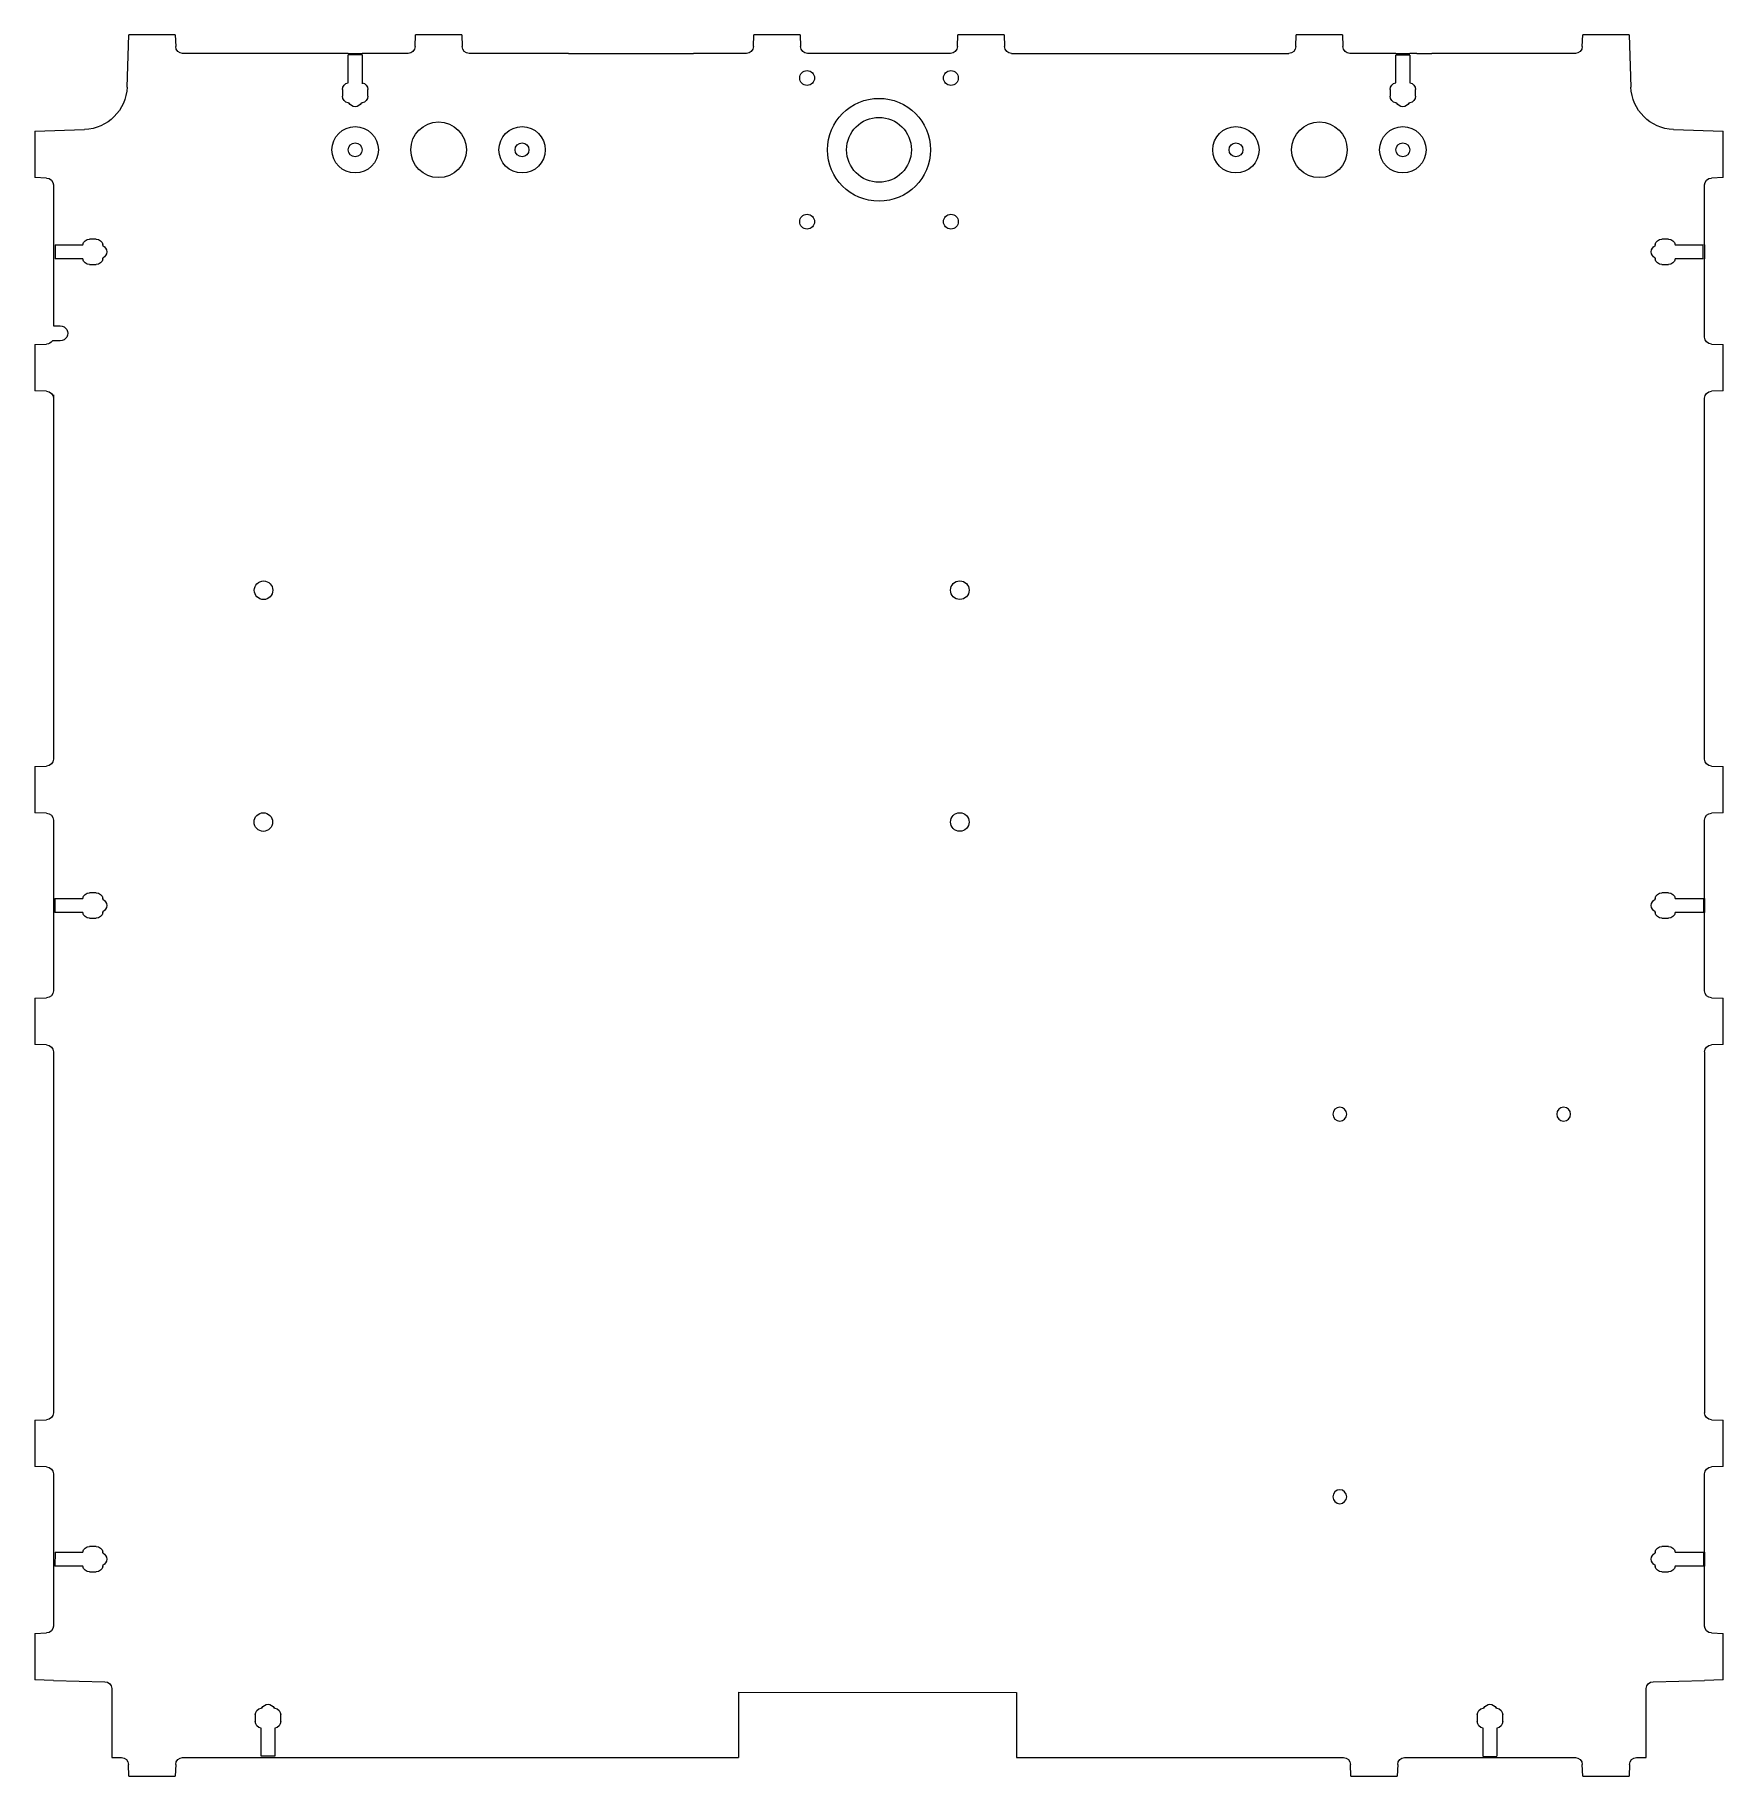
# Model space of a CAD drawing. Header units: millimetres. Extents: x -183 to 181, y -226 to 149.
import ezdxf

# ---------------------------------------------------------------- set-up
doc = ezdxf.new("R2010")
doc.units = ezdxf.units.MM
doc.header["$MEASUREMENT"] = 0
doc.layers.add('Capa 1', color=7, linetype='Continuous')

msp = doc.modelspace()

# ---------------------------------------------------------------- linework, layer by layer
at = {"layer": 'Capa 1', "lineweight": 15}
for points in [[(-163.5501, 138.0013), (-163.5501, 138.0013), (-163.1569, 149.2635), (-163.1569, 149.2635)], [(-153.1569, 149.2635), (-153.1569, 149.2635), (-163.1569, 149.2635), (-163.1569, 149.2635)], [(-153.1569, 149.2635), (-153.1569, 149.2635), (-153.0677, 146.7111), (-153.0677, 146.7111)], [(-151.5686, 145.2635), (-152.3767, 145.2635), (-153.0395, 145.9035), (-153.0677, 146.7111)], [(-101.446, 146.7111), (-101.4742, 145.9035), (-102.137, 145.2635), (-102.9451, 145.2635)], [(-101.446, 146.7111), (-101.446, 146.7111), (-101.3569, 149.2635), (-101.3569, 149.2635)], [(-91.3569, 149.2635), (-91.3569, 149.2635), (-101.3569, 149.2635), (-101.3569, 149.2635)], [(-91.3569, 149.2635), (-91.3569, 149.2635), (-91.2677, 146.7111), (-91.2677, 146.7111)], [(-89.7686, 145.2635), (-90.5767, 145.2635), (-91.2395, 145.9035), (-91.2677, 146.7111)], [(-28.446, 146.7111), (-28.4742, 145.9035), (-29.137, 145.2635), (-29.9451, 145.2635)], [(-28.446, 146.7111), (-28.446, 146.7111), (-28.3569, 149.2635), (-28.3569, 149.2635)], [(-18.3569, 149.2635), (-18.3569, 149.2635), (-28.3569, 149.2635), (-28.3569, 149.2635)], [(-18.3569, 149.2635), (-18.3569, 149.2635), (-18.2677, 146.7111), (-18.2677, 146.7111)], [(-16.7686, 145.2635), (-17.5767, 145.2635), (-18.2395, 145.9035), (-18.2677, 146.7111)], [(15.5539, 146.7111), (15.5257, 145.9035), (14.8629, 145.2635), (14.0548, 145.2635)], [(15.5539, 146.7111), (15.5539, 146.7111), (15.6431, 149.2635), (15.6431, 149.2635)], [(25.6431, 149.2635), (25.6431, 149.2635), (15.6431, 149.2635), (15.6431, 149.2635)], [(25.6431, 149.2635), (25.6431, 149.2635), (25.7322, 146.7111), (25.7322, 146.7111)], [(27.2313, 145.2635), (26.4232, 145.2635), (25.7604, 145.9035), (25.7322, 146.7111)], [(88.5537, 146.7111), (88.5255, 145.9035), (87.8627, 145.2635), (87.0546, 145.2635)], [(88.5537, 146.7111), (88.5537, 146.7111), (88.6429, 149.2635), (88.6429, 149.2635)], [(98.6429, 149.2635), (98.6429, 149.2635), (88.6429, 149.2635), (88.6429, 149.2635)], [(98.6429, 149.2635), (98.6429, 149.2635), (98.732, 146.7111), (98.732, 146.7111)], [(100.2311, 145.2635), (99.423, 145.2635), (98.7602, 145.9035), (98.732, 146.7111)], [(150.3537, 146.7111), (150.3255, 145.9035), (149.6627, 145.2635), (148.8546, 145.2635)], [(150.3537, 146.7111), (150.3537, 146.7111), (150.4429, 149.2635), (150.4429, 149.2635)], [(160.4429, 149.2635), (160.4429, 149.2635), (150.4429, 149.2635), (150.4429, 149.2635)], [(160.4429, 149.2635), (160.4429, 149.2635), (160.8361, 138.0013), (160.8361, 138.0013)], [(-115.8569, 145.2635), (-115.8569, 145.2635), (-151.5686, 145.2635), (-151.5686, 145.2635)], [(-115.8569, 138.9425), (-115.8569, 138.9425), (-115.8569, 144.9621), (-115.8569, 144.9621)], [(-102.9451, 145.2635), (-102.9451, 145.2635), (-112.8569, 145.2635), (-112.8569, 145.2635)], [(-112.8569, 144.9687), (-112.8569, 144.9687), (-112.8569, 138.6938), (-112.8569, 138.6938)], [(-68.3569, 145.2635), (-68.3569, 145.2635), (-89.7686, 145.2635), (-89.7686, 145.2635)], [(-29.9451, 145.2635), (-29.9451, 145.2635), (-41.3569, 145.2635), (-41.3569, 145.2635)], [(14.0548, 145.2635), (14.0548, 145.2635), (-16.7686, 145.2635), (-16.7686, 145.2635)], [(110.1429, 145.2635), (110.1429, 145.2635), (100.2311, 145.2635), (100.2311, 145.2635)], [(110.1429, 138.9425), (110.1429, 138.9425), (110.1429, 144.8894), (110.1429, 144.8894)], [(114.6629, 145.2635), (114.6629, 145.2635), (113.1429, 145.2635), (113.1429, 145.2635)], [(113.1429, 144.8762), (113.1429, 144.8762), (113.1429, 138.9425), (113.1429, 138.9425)], [(148.8546, 145.2635), (148.8546, 145.2635), (117.8629, 145.2635), (117.8629, 145.2635)], [(-163.5501, 138.0013), (-163.7243, 133.0148), (-167.7263, 129.0128), (-172.7128, 128.8386)], [(-117.1069, 137.4635), (-117.1069, 138.1954), (-116.5786, 138.8205), (-115.8569, 138.9425)], [(-117.1069, 137.4635), (-117.1069, 137.4635), (-117.1069, 136.0635), (-117.1069, 136.0635)], [(-115.8569, 134.5844), (-116.5786, 134.7064), (-117.1068, 135.3315), (-117.1068, 136.0634)], [(-112.8568, 138.9425), (-112.1351, 138.8205), (-111.6069, 138.1954), (-111.6069, 137.4635)], [(-111.6069, 136.0635), (-111.6069, 135.3315), (-112.1351, 134.7064), (-112.8568, 134.5844)], [(-111.6069, 136.0635), (-111.6069, 136.0635), (-111.6069, 137.4635), (-111.6069, 137.4635)], [(108.8929, 137.4635), (108.8929, 138.1954), (109.4211, 138.8205), (110.1428, 138.9425)], [(108.8929, 137.4635), (108.8929, 137.4635), (108.8929, 136.0635), (108.8929, 136.0635)], [(110.1428, 134.5844), (109.4211, 134.7064), (108.8929, 135.3315), (108.8929, 136.0634)], [(113.1429, 138.9425), (113.8646, 138.8205), (114.3929, 138.1954), (114.3929, 137.4635)], [(114.3929, 136.0635), (114.3929, 135.3315), (113.8646, 134.7064), (113.1429, 134.5844)], [(114.3929, 136.0635), (114.3929, 136.0635), (114.3929, 137.4635), (114.3929, 137.4635)], [(169.9988, 128.8386), (165.0123, 129.0128), (161.0103, 133.0148), (160.8361, 138.0013)], [(-115.8569, 134.5844), (-115.8569, 134.5844), (-115.6944, 134.5844), (-115.6944, 134.5844)], [(-113.0193, 134.5844), (-113.0193, 134.5844), (-112.8569, 134.5844), (-112.8569, 134.5844)], [(110.1429, 134.5844), (110.1429, 134.5844), (110.3053, 134.5844), (110.3053, 134.5844)], [(112.9804, 134.5844), (112.9804, 134.5844), (113.1429, 134.5844), (113.1429, 134.5844)], [(-183.4569, 128.4635), (-183.4569, 128.4635), (-172.7128, 128.8386), (-172.7128, 128.8386)], [(-183.4569, 128.4635), (-183.4569, 128.4635), (-183.4569, 118.4635), (-183.4569, 118.4635)], [(169.9988, 128.8386), (169.9988, 128.8386), (180.7429, 128.4635), (180.7429, 128.4635)], [(180.7429, 118.4635), (180.7429, 118.4635), (180.7429, 128.4635), (180.7429, 128.4635)], [(-180.9045, 118.3743), (-180.9045, 118.3743), (-183.4569, 118.4635), (-183.4569, 118.4635)], [(-180.9045, 118.3743), (-180.0969, 118.3461), (-179.4569, 117.6833), (-179.4569, 116.8752)], [(-179.4569, 116.8752), (-179.4569, 116.8752), (-179.4569, 103.9635), (-179.4569, 103.9635)], [(176.7428, 116.8752), (176.7428, 117.6833), (177.3829, 118.3461), (178.1905, 118.3743)], [(176.7429, 103.9635), (176.7429, 103.9635), (176.7429, 116.8752), (176.7429, 116.8752)], [(180.7429, 118.4635), (180.7429, 118.4635), (178.1905, 118.3743), (178.1905, 118.3743)], [(-173.1359, 103.9635), (-173.0139, 104.6852), (-172.3888, 105.2134), (-171.6569, 105.2134)], [(-170.2569, 105.2135), (-170.2569, 105.2135), (-171.6569, 105.2135), (-171.6569, 105.2135)], [(-170.2569, 105.2134), (-169.5249, 105.2134), (-168.8998, 104.6852), (-168.7778, 103.9635)], [(166.0638, 103.9635), (166.1858, 104.6852), (166.8109, 105.2134), (167.5429, 105.2134)], [(168.9429, 105.2135), (168.9429, 105.2135), (167.5429, 105.2135), (167.5429, 105.2135)], [(168.9429, 105.2134), (169.6748, 105.2134), (170.2999, 104.6852), (170.4219, 103.9635)], [(-179.089, 103.9635), (-179.089, 103.9635), (-173.1359, 103.9635), (-173.1359, 103.9635)], [(-168.7778, 103.801), (-168.7778, 103.801), (-168.7778, 103.9635), (-168.7778, 103.9635)], [(166.0638, 103.9635), (166.0638, 103.9635), (166.0638, 103.801), (166.0638, 103.801)], [(170.4219, 103.9635), (170.4219, 103.9635), (176.4158, 103.9635), (176.4158, 103.9635)], [(-179.4569, 100.9635), (-179.4569, 100.9635), (-179.4569, 86.4835), (-179.4569, 86.4835)], [(-173.1359, 100.9635), (-173.1359, 100.9635), (-179.089, 100.9635), (-179.089, 100.9635)], [(-171.6569, 99.7135), (-172.3888, 99.7135), (-173.0139, 100.2417), (-173.1359, 100.9634)], [(-171.6569, 99.7135), (-171.6569, 99.7135), (-170.2569, 99.7135), (-170.2569, 99.7135)], [(-168.7778, 100.9634), (-168.8998, 100.2417), (-169.5249, 99.7135), (-170.2569, 99.7135)], [(-168.7778, 100.9635), (-168.7778, 100.9635), (-168.7778, 101.1259), (-168.7778, 101.1259)], [(166.0638, 101.1259), (166.0638, 101.1259), (166.0638, 100.9635), (166.0638, 100.9635)], [(167.5429, 99.7135), (166.8109, 99.7135), (166.1858, 100.2417), (166.0638, 100.9634)], [(167.5429, 99.7135), (167.5429, 99.7135), (168.9429, 99.7135), (168.9429, 99.7135)], [(170.4219, 100.9634), (170.2999, 100.2417), (169.6748, 99.7135), (168.9429, 99.7135)], [(176.4291, 100.9635), (176.4291, 100.9635), (170.4219, 100.9635), (170.4219, 100.9635)], [(176.7429, 84.0517), (176.7429, 84.0517), (176.7429, 100.9635), (176.7429, 100.9635)], [(-179.4569, 86.4835), (-179.4569, 86.4835), (-177.9569, 86.4835), (-177.9569, 86.4835)], [(-179.6685, 83.2835), (-179.9296, 82.8456), (-180.3951, 82.5704), (-180.9045, 82.5526)], [(-177.9569, 83.2835), (-177.9569, 83.2835), (-179.6685, 83.2835), (-179.6685, 83.2835)], [(178.1905, 82.5526), (177.3829, 82.5808), (176.7429, 83.2436), (176.7429, 84.0517)], [(-183.4569, 82.4635), (-183.4569, 82.4635), (-180.9045, 82.5526), (-180.9045, 82.5526)], [(-183.4569, 82.4635), (-183.4569, 82.4635), (-183.4569, 72.4635), (-183.4569, 72.4635)], [(178.1905, 82.5526), (178.1905, 82.5526), (180.7429, 82.4635), (180.7429, 82.4635)], [(180.7429, 72.4635), (180.7429, 72.4635), (180.7429, 82.4635), (180.7429, 82.4635)], [(-180.9045, 72.3743), (-180.9045, 72.3743), (-183.4569, 72.4635), (-183.4569, 72.4635)], [(-180.9045, 72.3743), (-180.0969, 72.3461), (-179.4568, 71.6833), (-179.4568, 70.8752)], [(176.7428, 70.8752), (176.7428, 71.6833), (177.3829, 72.3461), (178.1905, 72.3743)], [(180.7429, 72.4635), (180.7429, 72.4635), (178.1905, 72.3743), (178.1905, 72.3743)], [(-179.4569, -6.948), (-179.4569, -7.7561), (-180.0969, -8.4189), (-180.9045, -8.4471)], [(178.1905, -8.4471), (177.3829, -8.4189), (176.7429, -7.7561), (176.7429, -6.948)], [(-183.4569, -8.5362), (-183.4569, -8.5362), (-180.9045, -8.4471), (-180.9045, -8.4471)], [(-183.4569, -8.5362), (-183.4569, -8.5362), (-183.4569, -18.5362), (-183.4569, -18.5362)], [(178.1905, -8.4471), (178.1905, -8.4471), (180.7429, -8.5362), (180.7429, -8.5362)], [(180.7429, -18.5362), (180.7429, -18.5362), (180.7429, -8.5362), (180.7429, -8.5362)], [(-180.9045, -18.6254), (-180.9045, -18.6254), (-183.4569, -18.5362), (-183.4569, -18.5362)], [(-180.9045, -18.6254), (-180.0969, -18.6536), (-179.4569, -19.3164), (-179.4569, -20.1245)], [(176.7428, -20.1245), (176.7428, -19.3164), (177.3829, -18.6536), (178.1905, -18.6254)], [(180.7429, -18.5362), (180.7429, -18.5362), (178.1905, -18.6254), (178.1905, -18.6254)], [(-179.4569, -20.1245), (-179.4569, -20.1245), (-179.4569, -37.0362), (-179.4569, -37.0362)], [(176.7429, -37.0362), (176.7429, -37.0362), (176.7429, -20.1245), (176.7429, -20.1245)], [(-179.1424, -37.0362), (-179.1424, -37.0362), (-173.1359, -37.0362), (-173.1359, -37.0362)], [(-173.1359, -37.0362), (-173.0139, -36.3145), (-172.3888, -35.7863), (-171.6569, -35.7863)], [(-170.2569, -35.7862), (-170.2569, -35.7862), (-171.6569, -35.7862), (-171.6569, -35.7862)], [(-170.2569, -35.7863), (-169.5249, -35.7863), (-168.8998, -36.3145), (-168.7778, -37.0363)], [(-168.7778, -37.1987), (-168.7778, -37.1987), (-168.7778, -37.0362), (-168.7778, -37.0362)], [(166.0638, -37.0363), (166.1858, -36.3145), (166.8109, -35.7863), (167.5429, -35.7863)], [(166.0638, -37.0362), (166.0638, -37.0362), (166.0638, -37.1987), (166.0638, -37.1987)], [(168.9429, -35.7862), (168.9429, -35.7862), (167.5429, -35.7862), (167.5429, -35.7862)], [(168.9429, -35.7863), (169.6748, -35.7863), (170.2999, -36.3145), (170.4219, -37.0362)], [(170.4219, -37.0362), (170.4219, -37.0362), (176.4952, -37.0362), (176.4952, -37.0362)], [(-179.4569, -40.0362), (-179.4569, -40.0362), (-179.4569, -56.9479), (-179.4569, -56.9479)], [(-173.1359, -40.0362), (-173.1359, -40.0362), (-179.1557, -40.0362), (-179.1557, -40.0362)], [(-171.6569, -41.2861), (-172.3888, -41.2861), (-173.0139, -40.7579), (-173.1359, -40.0362)], [(-171.6569, -41.2862), (-171.6569, -41.2862), (-170.2569, -41.2862), (-170.2569, -41.2862)], [(-168.7778, -40.0362), (-168.8998, -40.7579), (-169.5249, -41.2861), (-170.2569, -41.2861)], [(-168.7778, -40.0362), (-168.7778, -40.0362), (-168.7778, -39.8737), (-168.7778, -39.8737)], [(166.0638, -39.8737), (166.0638, -39.8737), (166.0638, -40.0362), (166.0638, -40.0362)], [(167.5429, -41.2861), (166.8109, -41.2861), (166.1858, -40.7579), (166.0638, -40.0362)], [(167.5429, -41.2862), (167.5429, -41.2862), (168.9429, -41.2862), (168.9429, -41.2862)], [(170.4219, -40.0362), (170.2999, -40.7579), (169.6748, -41.2861), (168.9429, -41.2861)], [(176.482, -40.0362), (176.482, -40.0362), (170.4219, -40.0362), (170.4219, -40.0362)], [(176.7429, -56.9479), (176.7429, -56.9479), (176.7429, -40.0362), (176.7429, -40.0362)], [(-183.4569, -58.5362), (-183.4569, -58.5362), (-180.9045, -58.447), (-180.9045, -58.447)], [(-183.4569, -58.5362), (-183.4569, -58.5362), (-183.4569, -68.5362), (-183.4569, -68.5362)], [(-179.4569, -56.9479), (-179.4569, -57.756), (-180.0969, -58.4188), (-180.9045, -58.447)], [(178.1905, -58.447), (177.3829, -58.4188), (176.7429, -57.756), (176.7429, -56.9479)], [(178.1905, -58.447), (178.1905, -58.447), (180.7429, -58.5362), (180.7429, -58.5362)], [(180.7429, -68.5362), (180.7429, -68.5362), (180.7429, -58.5362), (180.7429, -58.5362)], [(-180.9045, -68.6253), (-180.9045, -68.6253), (-183.4569, -68.5362), (-183.4569, -68.5362)], [(-180.9045, -68.6253), (-180.0969, -68.6535), (-179.4569, -69.3163), (-179.4569, -70.1244)], [(176.7428, -70.1244), (176.7428, -69.3163), (177.3829, -68.6535), (178.1905, -68.6253)], [(180.7429, -68.5362), (180.7429, -68.5362), (178.1905, -68.6253), (178.1905, -68.6253)], [(-183.4569, -149.5366), (-183.4569, -149.5366), (-180.9045, -149.4474), (-180.9045, -149.4474)], [(-183.4569, -149.5366), (-183.4569, -149.5366), (-183.4569, -159.5366), (-183.4569, -159.5366)], [(-179.4568, -147.9483), (-179.4568, -148.7564), (-180.0969, -149.4192), (-180.9045, -149.4474)], [(178.1905, -149.4474), (177.3829, -149.4192), (176.7429, -148.7564), (176.7429, -147.9483)], [(178.1905, -149.4474), (178.1905, -149.4474), (180.7429, -149.5366), (180.7429, -149.5366)], [(180.7429, -159.5366), (180.7429, -159.5366), (180.7429, -149.5366), (180.7429, -149.5366)], [(-180.9045, -159.6257), (-180.9045, -159.6257), (-183.4569, -159.5366), (-183.4569, -159.5366)], [(-180.9045, -159.6257), (-180.0969, -159.6539), (-179.4569, -160.3167), (-179.4569, -161.1248)], [(-179.4569, -161.1248), (-179.4569, -161.1248), (-179.4569, -178.0366), (-179.4569, -178.0366)], [(176.7429, -161.1248), (176.7429, -160.3167), (177.3829, -159.6539), (178.1905, -159.6257)], [(176.7429, -178.0366), (176.7429, -178.0366), (176.7429, -161.1248), (176.7429, -161.1248)], [(180.7429, -159.5366), (180.7429, -159.5366), (178.1905, -159.6257), (178.1905, -159.6257)], [(-179.1023, -178.0366), (-179.1023, -178.0366), (-173.1359, -178.0366), (-173.1359, -178.0366)], [(-173.1359, -178.0365), (-173.0139, -177.3148), (-172.3888, -176.7866), (-171.6569, -176.7866)], [(-170.2569, -176.7866), (-170.2569, -176.7866), (-171.6569, -176.7866), (-171.6569, -176.7866)], [(-170.2569, -176.7866), (-169.5249, -176.7866), (-168.8998, -177.3148), (-168.7778, -178.0365)], [(-168.7778, -178.199), (-168.7778, -178.199), (-168.7778, -178.0366), (-168.7778, -178.0366)], [(166.0638, -178.0365), (166.1858, -177.3148), (166.8109, -176.7866), (167.5429, -176.7866)], [(166.0638, -178.0366), (166.0638, -178.0366), (166.0638, -178.199), (166.0638, -178.199)], [(168.9429, -176.7866), (168.9429, -176.7866), (167.5429, -176.7866), (167.5429, -176.7866)], [(168.9429, -176.7866), (169.6748, -176.7866), (170.2999, -177.3148), (170.4219, -178.0365)], [(170.4219, -178.0366), (170.4219, -178.0366), (176.4754, -178.0366), (176.4754, -178.0366)], [(-179.4569, -181.0366), (-179.4569, -181.0366), (-179.4569, -193.9483), (-179.4569, -193.9483)], [(-173.1359, -181.0366), (-173.1359, -181.0366), (-179.1288, -181.0366), (-179.1288, -181.0366)], [(-171.6569, -182.2865), (-172.3888, -182.2865), (-173.0139, -181.7583), (-173.1359, -181.0366)], [(-171.6569, -182.2866), (-171.6569, -182.2866), (-170.2569, -182.2866), (-170.2569, -182.2866)], [(-168.7778, -181.0366), (-168.8998, -181.7583), (-169.5249, -182.2865), (-170.2569, -182.2865)], [(-168.7778, -181.0366), (-168.7778, -181.0366), (-168.7778, -180.8741), (-168.7778, -180.8741)], [(166.0638, -180.8741), (166.0638, -180.8741), (166.0638, -181.0366), (166.0638, -181.0366)], [(167.5429, -182.2865), (166.8109, -182.2865), (166.1858, -181.7583), (166.0638, -181.0366)], [(167.5429, -182.2866), (167.5429, -182.2866), (168.9429, -182.2866), (168.9429, -182.2866)], [(170.4219, -181.0366), (170.2999, -181.7583), (169.6748, -182.2865), (168.9429, -182.2865)], [(176.482, -181.0366), (176.482, -181.0366), (170.4219, -181.0366), (170.4219, -181.0366)], [(176.7429, -193.9483), (176.7429, -193.9483), (176.7429, -181.0366), (176.7429, -181.0366)], [(-179.4568, -193.9483), (-179.4568, -194.7564), (-180.0969, -195.4192), (-180.9045, -195.4474)], [(178.1905, -195.4474), (177.3829, -195.4192), (176.7429, -194.7564), (176.7429, -193.9483)], [(-183.4569, -195.5366), (-183.4569, -195.5366), (-180.9045, -195.4474), (-180.9045, -195.4474)], [(-183.4569, -195.5366), (-183.4569, -195.5366), (-183.4569, -205.5366), (-183.4569, -205.5366)], [(178.1905, -195.4474), (178.1905, -195.4474), (180.7429, -195.5366), (180.7429, -195.5366)], [(180.7429, -205.5366), (180.7429, -205.5366), (180.7429, -195.5366), (180.7429, -195.5366)], [(-179.4569, -205.6762), (-179.4569, -205.6762), (-183.4569, -205.5366), (-183.4569, -205.5366)], [(-179.4569, -205.6762), (-179.4569, -205.6762), (-168.3191, -205.9569), (-168.3191, -205.9569)], [(-168.3191, -205.9569), (-167.5056, -205.9774), (-166.8569, -206.6427), (-166.8569, -207.4564)], [(164.1428, -207.4564), (164.1428, -206.6427), (164.7916, -205.9774), (165.6051, -205.9569)], [(165.6051, -205.9569), (165.6051, -205.9569), (176.7429, -205.6762), (176.7429, -205.6762)], [(180.7429, -205.5366), (180.7429, -205.5366), (176.7429, -205.6762), (176.7429, -205.6762)], [(-166.8569, -207.4564), (-166.8569, -207.4564), (-166.8569, -222.3366), (-166.8569, -222.3366)], [(164.1429, -222.3366), (164.1429, -222.3366), (164.1429, -207.4564), (164.1429, -207.4564)], [(-135.9069, -213.1366), (-135.9069, -212.4046), (-135.3786, -211.7795), (-134.6569, -211.6575)], [(-135.9069, -213.1366), (-135.9069, -213.1366), (-135.9069, -214.5366), (-135.9069, -214.5366)], [(-134.4944, -211.6575), (-134.4944, -211.6575), (-134.6569, -211.6575), (-134.6569, -211.6575)], [(-131.6569, -211.6575), (-131.6569, -211.6575), (-131.8193, -211.6575), (-131.8193, -211.6575)], [(-131.6568, -211.6575), (-130.9351, -211.7795), (-130.4068, -212.4046), (-130.4068, -213.1366)], [(-130.4069, -214.5366), (-130.4069, -214.5366), (-130.4069, -213.1366), (-130.4069, -213.1366)], [(127.6928, -213.1366), (127.6928, -212.4046), (128.2211, -211.7795), (128.9428, -211.6575)], [(127.6929, -213.1366), (127.6929, -213.1366), (127.6929, -214.5366), (127.6929, -214.5366)], [(129.1053, -211.6575), (129.1053, -211.6575), (128.9429, -211.6575), (128.9429, -211.6575)], [(131.9429, -211.6575), (131.9429, -211.6575), (131.7804, -211.6575), (131.7804, -211.6575)], [(131.9429, -211.6575), (132.6646, -211.7795), (133.1929, -212.4046), (133.1929, -213.1366)], [(133.1929, -214.5366), (133.1929, -214.5366), (133.1929, -213.1366), (133.1929, -213.1366)], [(-134.6569, -216.0156), (-135.3786, -215.8936), (-135.9068, -215.2685), (-135.9068, -214.5366)], [(-134.6569, -222.0353), (-134.6569, -222.0353), (-134.6569, -216.0156), (-134.6569, -216.0156)], [(-131.6569, -216.0156), (-131.6569, -216.0156), (-131.6569, -222.0255), (-131.6569, -222.0255)], [(-130.4069, -214.5366), (-130.4069, -215.2685), (-130.9351, -215.8936), (-131.6568, -216.0156)], [(128.9428, -216.0156), (128.2211, -215.8936), (127.6929, -215.2685), (127.6929, -214.5366)], [(128.9429, -222.0619), (128.9429, -222.0619), (128.9429, -216.0156), (128.9429, -216.0156)], [(133.1929, -214.5366), (133.1929, -215.2685), (132.6646, -215.8936), (131.9429, -216.0156)], [(131.9429, -216.0156), (131.9429, -216.0156), (131.9429, -222.0287), (131.9429, -222.0287)], [(-166.8569, -222.3366), (-166.8569, -222.3366), (-164.7451, -222.3366), (-164.7451, -222.3366)], [(-164.7451, -222.3366), (-163.937, -222.3366), (-163.2742, -222.9766), (-163.246, -223.7842)], [(-163.1569, -226.3366), (-163.1569, -226.3366), (-163.246, -223.7842), (-163.246, -223.7842)], [(-153.0677, -223.7842), (-153.0677, -223.7842), (-153.1569, -226.3366), (-153.1569, -226.3366)], [(-153.0677, -223.7842), (-153.0395, -222.9766), (-152.3767, -222.3366), (-151.5686, -222.3366)], [(-151.5686, -222.3366), (-151.5686, -222.3366), (-134.6569, -222.3366), (-134.6569, -222.3366)], [(-131.6569, -222.3366), (-131.6569, -222.3366), (-93.3569, -222.3366), (-93.3569, -222.3366)], [(98.8546, -222.3366), (99.6627, -222.3366), (100.3255, -222.9766), (100.3537, -223.7842)], [(100.4429, -226.3366), (100.4429, -226.3366), (100.3537, -223.7842), (100.3537, -223.7842)], [(110.532, -223.7842), (110.532, -223.7842), (110.4429, -226.3366), (110.4429, -226.3366)], [(110.532, -223.7842), (110.5602, -222.9766), (111.223, -222.3366), (112.0311, -222.3366)], [(112.0311, -222.3366), (112.0311, -222.3366), (128.9429, -222.3366), (128.9429, -222.3366)], [(131.9429, -222.3366), (131.9429, -222.3366), (148.8546, -222.3366), (148.8546, -222.3366)], [(148.8546, -222.3366), (149.6627, -222.3366), (150.3255, -222.9766), (150.3537, -223.7842)], [(150.4429, -226.3366), (150.4429, -226.3366), (150.3537, -223.7842), (150.3537, -223.7842)], [(160.532, -223.7842), (160.532, -223.7842), (160.4429, -226.3366), (160.4429, -226.3366)], [(160.532, -223.7842), (160.5602, -222.9766), (161.223, -222.3366), (162.0311, -222.3366)], [(162.0311, -222.3366), (162.0311, -222.3366), (164.1429, -222.3366), (164.1429, -222.3366)], [(-163.1569, -226.3366), (-163.1569, -226.3366), (-153.1569, -226.3366), (-153.1569, -226.3366)], [(100.4429, -226.3366), (100.4429, -226.3366), (110.4429, -226.3366), (110.4429, -226.3366)], [(150.4429, -226.3366), (150.4429, -226.3366), (160.4429, -226.3366), (160.4429, -226.3366)]]:
    msp.add_open_spline(points, degree=3, dxfattribs=at)
at = {"layer": 'Capa 1', "color": 250, "lineweight": 20}
for points in [[(-115.8569, 145.2635), (-115.8569, 145.2635), (-112.777, 145.2635), (-112.777, 145.2635)], [(-112.8569, 144.9687), (-112.8569, 144.9687), (-115.8569, 144.9621), (-115.8569, 144.9621)], [(-68.3569, 145.2635), (-68.3569, 145.2635), (-41.3569, 145.2635), (-41.3569, 145.2635)], [(27.2313, 145.2635), (27.2313, 145.2635), (87.0546, 145.2635), (87.0546, 145.2635)], [(110.1429, 145.2635), (110.1429, 145.2635), (113.1429, 145.2635), (113.1429, 145.2635)], [(113.1429, 144.8762), (113.1429, 144.8762), (110.1429, 144.8894), (110.1429, 144.8894)], [(114.6629, 145.2635), (114.6629, 145.2635), (117.8629, 145.2635), (117.8629, 145.2635)], [(-179.4569, 103.9635), (-179.4569, 103.9635), (-179.4569, 100.9635), (-179.4569, 100.9635)], [(-179.089, 103.9635), (-179.089, 103.9635), (-179.089, 100.9635), (-179.089, 100.9635)], [(176.4291, 100.9635), (176.4291, 100.9635), (176.4158, 103.9635), (176.4158, 103.9635)], [(176.7429, 103.9635), (176.7429, 103.9635), (176.7429, 100.9635), (176.7429, 100.9635)], [(-179.4568, 71.6247), (-179.4568, 71.6247), (-179.4569, -6.948), (-179.4569, -6.948)], [(176.7429, -6.948), (176.7429, -6.948), (176.7428, 70.8752), (176.7428, 70.8752)], [(-179.4569, -37.0362), (-179.4569, -37.0362), (-179.4569, -40.0362), (-179.4569, -40.0362)], [(-179.1424, -37.0362), (-179.1424, -37.0362), (-179.1557, -40.0362), (-179.1557, -40.0362)], [(176.4952, -37.0362), (176.4952, -37.0362), (176.482, -40.0362), (176.482, -40.0362)], [(176.7429, -37.0362), (176.7429, -37.0362), (176.7429, -40.0362), (176.7429, -40.0362)], [(-179.4569, -70.1244), (-179.4569, -70.1244), (-179.4568, -147.9483), (-179.4568, -147.9483)], [(176.7428, -70.1244), (176.7428, -70.1244), (176.7429, -147.9483), (176.7429, -147.9483)], [(-179.4569, -178.0366), (-179.4569, -178.0366), (-179.4569, -181.0366), (-179.4569, -181.0366)], [(-179.1023, -178.0366), (-179.1023, -178.0366), (-179.1288, -181.0366), (-179.1288, -181.0366)], [(176.4754, -178.0366), (176.4754, -178.0366), (176.482, -181.0366), (176.482, -181.0366)], [(176.7429, -178.0366), (176.7429, -178.0366), (176.7429, -181.0366), (176.7429, -181.0366)], [(-31.6696, -208.206), (-31.6696, -208.206), (-31.6627, -222.2986), (-31.6627, -222.2986)], [(-31.6661, -208.206), (-31.6661, -208.206), (28.2726, -208.2949), (28.2726, -208.2949)], [(28.2726, -208.2949), (28.2726, -208.2949), (28.3099, -222.323), (28.3099, -222.323)], [(-131.6569, -222.0255), (-131.6569, -222.0255), (-134.6569, -222.0353), (-134.6569, -222.0353)], [(-134.6569, -222.3366), (-134.6569, -222.3366), (-131.6569, -222.3366), (-131.6569, -222.3366)], [(-93.3569, -222.3366), (-93.3569, -222.3366), (-59.3569, -222.3366), (-59.3569, -222.3366)], [(-59.3569, -222.3366), (-59.3569, -222.3366), (-31.6627, -222.2986), (-31.6627, -222.2986)], [(28.2912, -222.323), (28.2912, -222.323), (98.8546, -222.3366), (98.8546, -222.3366)], [(128.9429, -222.0619), (128.9429, -222.0619), (131.9429, -222.0287), (131.9429, -222.0287)], [(128.9429, -222.3366), (128.9429, -222.3366), (131.9429, -222.3366), (131.9429, -222.3366)]]:
    msp.add_open_spline(points, degree=3, dxfattribs=at)
at = {"layer": 'Capa 1', "lineweight": 15}
for points, knots in [([(-18.4568, 139.9635), (-18.4568, 140.8471), (-17.7405, 141.5634), (-16.8569, 141.5634), (-16.8569, 141.5634), (-15.9732, 141.5635), (-15.2569, 140.8471), (-15.2569, 139.9635), (-15.2569, 139.9635), (-15.2568, 139.0798), (-15.9732, 138.3635), (-16.8568, 138.3635), (-16.8568, 138.3635), (-17.7405, 138.3634), (-18.4568, 139.0798), (-18.4568, 139.9634)], [0, 0, 0, 0, 0.2, 0.2, 0.2, 0.2, 0.4, 0.4, 0.4, 0.4, 0.6, 0.6, 0.6, 0.6, 1, 1, 1, 1]), ([(12.5431, 139.9635), (12.5431, 140.8471), (13.2594, 141.5634), (14.143, 141.5634), (14.143, 141.5634), (15.0267, 141.5635), (15.743, 140.8471), (15.743, 139.9635), (15.743, 139.9635), (15.7431, 139.0798), (15.0267, 138.3635), (14.1431, 138.3635), (14.1431, 138.3635), (13.2594, 138.3634), (12.5431, 139.0798), (12.5431, 139.9634)], [0, 0, 0, 0, 0.2, 0.2, 0.2, 0.2, 0.4, 0.4, 0.4, 0.4, 0.6, 0.6, 0.6, 0.6, 1, 1, 1, 1]), ([(-12.4569, 124.4635), (-12.4569, 130.5938), (-7.4872, 135.5634), (-1.3569, 135.5634), (-1.3569, 135.5634), (4.7734, 135.5635), (9.743, 130.5938), (9.743, 124.4635), (9.743, 124.4635), (9.7431, 118.3331), (4.7734, 113.3635), (-1.3569, 113.3635), (-1.3569, 113.3635), (-7.4872, 113.3634), (-12.4568, 118.333), (-12.4568, 124.4634)], [0, 0, 0, 0, 0.2, 0.2, 0.2, 0.2, 0.4, 0.4, 0.4, 0.4, 0.6, 0.6, 0.6, 0.6, 1, 1, 1, 1]), ([(-113.0193, 134.5844), (-113.275, 134.0808), (-113.792, 133.7635), (-114.3569, 133.7635), (-114.3569, 133.7635), (-114.9217, 133.7635), (-115.4387, 134.0808), (-115.6944, 134.5844)], [0, 0, 0, 0, 0.33333333, 0.33333333, 0.33333333, 0.33333333, 1, 1, 1, 1]), ([(112.9804, 134.5844), (112.7247, 134.0808), (112.2077, 133.7635), (111.6429, 133.7635), (111.6429, 133.7635), (111.078, 133.7635), (110.561, 134.0808), (110.3053, 134.5844)], [0, 0, 0, 0, 0.33333333, 0.33333333, 0.33333333, 0.33333333, 1, 1, 1, 1]), ([(-119.3569, 124.4635), (-119.3569, 127.2249), (-117.1183, 129.4634), (-114.3569, 129.4634), (-114.3569, 129.4634), (-111.5954, 129.4635), (-109.3569, 127.2249), (-109.3569, 124.4635), (-109.3569, 124.4635), (-109.3568, 121.702), (-111.5954, 119.4635), (-114.3568, 119.4635), (-114.3568, 119.4635), (-117.1183, 119.4634), (-119.3568, 121.702), (-119.3568, 124.4634)], [0, 0, 0, 0, 0.2, 0.2, 0.2, 0.2, 0.4, 0.4, 0.4, 0.4, 0.6, 0.6, 0.6, 0.6, 1, 1, 1, 1]), ([(-102.3569, 124.4635), (-102.3569, 127.7772), (-99.6706, 130.4634), (-96.3569, 130.4634), (-96.3569, 130.4634), (-93.0432, 130.4635), (-90.3569, 127.7772), (-90.3569, 124.4635), (-90.3569, 124.4635), (-90.3568, 121.1498), (-93.0431, 118.4635), (-96.3568, 118.4635), (-96.3568, 118.4635), (-99.6705, 118.4634), (-102.3568, 121.1497), (-102.3568, 124.4634)], [0, 0, 0, 0, 0.2, 0.2, 0.2, 0.2, 0.4, 0.4, 0.4, 0.4, 0.6, 0.6, 0.6, 0.6, 1, 1, 1, 1]), ([(-83.3569, 124.4635), (-83.3569, 127.2249), (-81.1183, 129.4634), (-78.3569, 129.4634), (-78.3569, 129.4634), (-75.5954, 129.4635), (-73.3569, 127.2249), (-73.3569, 124.4635), (-73.3569, 124.4635), (-73.3568, 121.702), (-75.5954, 119.4635), (-78.3568, 119.4635), (-78.3568, 119.4635), (-81.1183, 119.4634), (-83.3568, 121.702), (-83.3568, 124.4634)], [0, 0, 0, 0, 0.2, 0.2, 0.2, 0.2, 0.4, 0.4, 0.4, 0.4, 0.6, 0.6, 0.6, 0.6, 1, 1, 1, 1]), ([(70.6429, 124.4635), (70.6429, 127.2249), (72.8814, 129.4634), (75.6428, 129.4634), (75.6428, 129.4634), (78.4043, 129.4635), (80.6428, 127.2249), (80.6428, 124.4635), (80.6428, 124.4635), (80.6429, 121.702), (78.4043, 119.4635), (75.6429, 119.4635), (75.6429, 119.4635), (72.8814, 119.4634), (70.6429, 121.702), (70.6429, 124.4634)], [0, 0, 0, 0, 0.2, 0.2, 0.2, 0.2, 0.4, 0.4, 0.4, 0.4, 0.6, 0.6, 0.6, 0.6, 1, 1, 1, 1]), ([(87.6429, 124.4635), (87.6429, 127.7772), (90.3291, 130.4634), (93.6428, 130.4634), (93.6428, 130.4634), (96.9565, 130.4635), (99.6428, 127.7772), (99.6428, 124.4635), (99.6428, 124.4635), (99.6429, 121.1498), (96.9566, 118.4635), (93.6429, 118.4635), (93.6429, 118.4635), (90.3292, 118.4634), (87.6429, 121.1497), (87.6429, 124.4634)], [0, 0, 0, 0, 0.2, 0.2, 0.2, 0.2, 0.4, 0.4, 0.4, 0.4, 0.6, 0.6, 0.6, 0.6, 1, 1, 1, 1]), ([(106.6428, 124.4635), (106.6428, 127.2249), (108.8814, 129.4634), (111.6428, 129.4634), (111.6428, 129.4634), (114.4043, 129.4635), (116.6428, 127.2249), (116.6428, 124.4635), (116.6428, 124.4635), (116.6429, 121.702), (114.4043, 119.4635), (111.6429, 119.4635), (111.6429, 119.4635), (108.8814, 119.4634), (106.6429, 121.702), (106.6429, 124.4634)], [0, 0, 0, 0, 0.2, 0.2, 0.2, 0.2, 0.4, 0.4, 0.4, 0.4, 0.6, 0.6, 0.6, 0.6, 1, 1, 1, 1]), ([(-18.4568, 108.9635), (-18.4568, 109.8471), (-17.7405, 110.5634), (-16.8569, 110.5634), (-16.8569, 110.5634), (-15.9732, 110.5635), (-15.2569, 109.8471), (-15.2569, 108.9635), (-15.2569, 108.9635), (-15.2568, 108.0798), (-15.9732, 107.3635), (-16.8568, 107.3635), (-16.8568, 107.3635), (-17.7405, 107.3634), (-18.4568, 108.0798), (-18.4568, 108.9634)], [0, 0, 0, 0, 0.2, 0.2, 0.2, 0.2, 0.4, 0.4, 0.4, 0.4, 0.6, 0.6, 0.6, 0.6, 1, 1, 1, 1]), ([(12.5431, 108.9635), (12.5431, 109.8471), (13.2594, 110.5634), (14.143, 110.5634), (14.143, 110.5634), (15.0267, 110.5635), (15.743, 109.8471), (15.743, 108.9635), (15.743, 108.9635), (15.7431, 108.0798), (15.0267, 107.3635), (14.1431, 107.3635), (14.1431, 107.3635), (13.2594, 107.3634), (12.5431, 108.0798), (12.5431, 108.9634)], [0, 0, 0, 0, 0.2, 0.2, 0.2, 0.2, 0.4, 0.4, 0.4, 0.4, 0.6, 0.6, 0.6, 0.6, 1, 1, 1, 1]), ([(-168.7778, 103.801), (-168.2742, 103.5453), (-167.9569, 103.0283), (-167.9569, 102.4635), (-167.9569, 102.4635), (-167.9569, 101.8986), (-168.2742, 101.3816), (-168.7778, 101.1259)], [0, 0, 0, 0, 0.33333333, 0.33333333, 0.33333333, 0.33333333, 1, 1, 1, 1]), ([(166.0638, 101.1259), (165.5602, 101.3816), (165.2429, 101.8986), (165.2429, 102.4634), (165.2429, 102.4634), (165.2428, 103.0283), (165.5602, 103.5453), (166.0638, 103.801)], [0, 0, 0, 0, 0.33333333, 0.33333333, 0.33333333, 0.33333333, 1, 1, 1, 1]), ([(-177.9569, 86.4834), (-177.3852, 86.4834), (-176.857, 86.1785), (-176.5712, 85.6834), (-176.5712, 85.6834), (-176.2854, 85.1884), (-176.2854, 84.5785), (-176.5712, 84.0835), (-176.5712, 84.0835), (-176.857, 83.5884), (-177.3852, 83.2835), (-177.9569, 83.2835)], [0, 0, 0, 0, 0.25, 0.25, 0.25, 0.25, 0.5, 0.5, 0.5, 0.5, 1, 1, 1, 1]), ([(-168.7778, -37.1987), (-168.2742, -37.4544), (-167.9569, -37.9714), (-167.9569, -38.5362), (-167.9569, -38.5362), (-167.9569, -39.101), (-168.2742, -39.618), (-168.7778, -39.8737)], [0, 0, 0, 0, 0.33333333, 0.33333333, 0.33333333, 0.33333333, 1, 1, 1, 1]), ([(166.0638, -39.8737), (165.5602, -39.618), (165.2429, -39.101), (165.2429, -38.5362), (165.2429, -38.5362), (165.2428, -37.9714), (165.5602, -37.4544), (166.0638, -37.1987)], [0, 0, 0, 0, 0.33333333, 0.33333333, 0.33333333, 0.33333333, 1, 1, 1, 1]), ([(-168.7778, -178.199), (-168.2742, -178.4547), (-167.9569, -178.9717), (-167.9569, -179.5366), (-167.9569, -179.5366), (-167.9569, -180.1014), (-168.2742, -180.6184), (-168.7778, -180.8741)], [0, 0, 0, 0, 0.33333333, 0.33333333, 0.33333333, 0.33333333, 1, 1, 1, 1]), ([(166.0638, -180.8741), (165.5602, -180.6184), (165.2429, -180.1014), (165.2429, -179.5366), (165.2429, -179.5366), (165.2428, -178.9717), (165.5602, -178.4547), (166.0638, -178.199)], [0, 0, 0, 0, 0.33333333, 0.33333333, 0.33333333, 0.33333333, 1, 1, 1, 1]), ([(-134.4944, -211.6575), (-134.2387, -211.1539), (-133.7217, -210.8366), (-133.1569, -210.8366), (-133.1569, -210.8366), (-132.592, -210.8366), (-132.075, -211.1539), (-131.8193, -211.6575)], [0, 0, 0, 0, 0.33333333, 0.33333333, 0.33333333, 0.33333333, 1, 1, 1, 1]), ([(129.1053, -211.6575), (129.361, -211.1539), (129.878, -210.8366), (130.4429, -210.8366), (130.4429, -210.8366), (131.0077, -210.8366), (131.5247, -211.1539), (131.7804, -211.6575)], [0, 0, 0, 0, 0.33333333, 0.33333333, 0.33333333, 0.33333333, 1, 1, 1, 1])]:
    msp.add_open_spline(points, degree=3, knots=knots, dxfattribs=at)
at = {"layer": 'Capa 1', "color": 250, "lineweight": 20}
for points in [[(-1.3569, 131.4634), (-5.2228, 131.4634), (-8.3569, 128.3292), (-8.3569, 124.4634), (-8.3569, 124.4634), (-8.3569, 120.5976), (-5.2228, 117.4634), (-1.3569, 117.4634), (-1.3569, 117.4634), (2.509, 117.4634), (5.6431, 120.5976), (5.6431, 124.4634), (5.6431, 124.4634), (5.6431, 128.3292), (2.509, 131.4634), (-1.3569, 131.4634)], [(-114.3568, 125.9634), (-115.1851, 125.9634), (-115.8568, 125.2918), (-115.8568, 124.4634), (-115.8568, 124.4634), (-115.8568, 123.635), (-115.1851, 122.9634), (-114.3568, 122.9634), (-114.3568, 122.9634), (-113.5285, 122.9634), (-112.8568, 123.635), (-112.8568, 124.4634), (-112.8568, 124.4634), (-112.8568, 125.2918), (-113.5285, 125.9634), (-114.3568, 125.9634)], [(-78.3568, 125.9634), (-79.1851, 125.9634), (-79.8568, 125.2918), (-79.8568, 124.4634), (-79.8568, 124.4634), (-79.8568, 123.635), (-79.1851, 122.9634), (-78.3568, 122.9634), (-78.3568, 122.9634), (-77.5285, 122.9634), (-76.8568, 123.635), (-76.8568, 124.4634), (-76.8568, 124.4634), (-76.8568, 125.2918), (-77.5285, 125.9634), (-78.3568, 125.9634)], [(75.6429, 125.9634), (74.8145, 125.9634), (74.1429, 125.2918), (74.1429, 124.4634), (74.1429, 124.4634), (74.1429, 123.635), (74.8145, 122.9634), (75.6429, 122.9634), (75.6429, 122.9634), (76.4713, 122.9634), (77.1429, 123.635), (77.1429, 124.4634), (77.1429, 124.4634), (77.1429, 125.2918), (76.4713, 125.9634), (75.6429, 125.9634)], [(111.6428, 125.9634), (110.8145, 125.9634), (110.1428, 125.2918), (110.1428, 124.4634), (110.1428, 124.4634), (110.1428, 123.635), (110.8145, 122.9634), (111.6428, 122.9634), (111.6428, 122.9634), (112.4711, 122.9634), (113.1428, 123.635), (113.1428, 124.4634), (113.1428, 124.4634), (113.1428, 125.2918), (112.4711, 125.9634), (111.6428, 125.9634)], [(-134.1174, 31.4603), (-135.222, 31.4603), (-136.1174, 30.5648), (-136.1174, 29.4603), (-136.1174, 29.4603), (-136.1174, 28.3558), (-135.222, 27.4603), (-134.1174, 27.4603), (-134.1174, 27.4603), (-133.0128, 27.4603), (-132.1174, 28.3558), (-132.1174, 29.4603), (-132.1174, 29.4603), (-132.1174, 30.5648), (-133.0128, 31.4603), (-134.1174, 31.4603)], [(16.0743, 31.4736), (14.9697, 31.4736), (14.0743, 30.5781), (14.0743, 29.4736), (14.0743, 29.4736), (14.0743, 28.3691), (14.9697, 27.4736), (16.0743, 27.4736), (16.0743, 27.4736), (17.1789, 27.4736), (18.0743, 28.3691), (18.0743, 29.4736), (18.0743, 29.4736), (18.0743, 30.5781), (17.1789, 31.4736), (16.0743, 31.4736)], [(-134.1604, -18.5397), (-135.265, -18.5397), (-136.1604, -19.4352), (-136.1604, -20.5397), (-136.1604, -20.5397), (-136.1604, -21.6442), (-135.265, -22.5397), (-134.1604, -22.5397), (-134.1604, -22.5397), (-133.0558, -22.5397), (-132.1604, -21.6442), (-132.1604, -20.5397), (-132.1604, -20.5397), (-132.1604, -19.4352), (-133.0558, -18.5397), (-134.1604, -18.5397)], [(16.0743, -18.5264), (14.9697, -18.5264), (14.0743, -19.4219), (14.0743, -20.5264), (14.0743, -20.5264), (14.0743, -21.6309), (14.9697, -22.5264), (16.0743, -22.5264), (16.0743, -22.5264), (17.1789, -22.5264), (18.0743, -21.6309), (18.0743, -20.5264), (18.0743, -20.5264), (18.0743, -19.4219), (17.1789, -18.5264), (16.0743, -18.5264)], [(98.0313, -82.0583), (98.8597, -82.0583), (99.5313, -82.7299), (99.5313, -83.5583), (99.5313, -83.5583), (99.5313, -84.3867), (98.8597, -85.0583), (98.0313, -85.0583), (98.0313, -85.0583), (97.2029, -85.0583), (96.5313, -84.3867), (96.5313, -83.5583), (96.5313, -83.5583), (96.5313, -82.7299), (97.2029, -82.0583), (98.0313, -82.0583)], [(146.3313, -82.0583), (147.1597, -82.0583), (147.8313, -82.7299), (147.8313, -83.5583), (147.8313, -83.5583), (147.8313, -84.3867), (147.1597, -85.0583), (146.3313, -85.0583), (146.3313, -85.0583), (145.5029, -85.0583), (144.8313, -84.3867), (144.8313, -83.5583), (144.8313, -83.5583), (144.8313, -82.7299), (145.5029, -82.0583), (146.3313, -82.0583)], [(98.0313, -164.5583), (98.8597, -164.5583), (99.5313, -165.2299), (99.5313, -166.0583), (99.5313, -166.0583), (99.5313, -166.8867), (98.8597, -167.5583), (98.0313, -167.5583), (98.0313, -167.5583), (97.2029, -167.5583), (96.5313, -166.8867), (96.5313, -166.0583), (96.5313, -166.0583), (96.5313, -165.2299), (97.2029, -164.5583), (98.0313, -164.5583)]]:
    msp.add_open_spline(points, degree=3, knots=[0, 0, 0, 0, 0.2, 0.2, 0.2, 0.2, 0.4, 0.4, 0.4, 0.4, 0.6, 0.6, 0.6, 0.6, 1, 1, 1, 1], dxfattribs=at)

doc.saveas('drawing.dxf')
